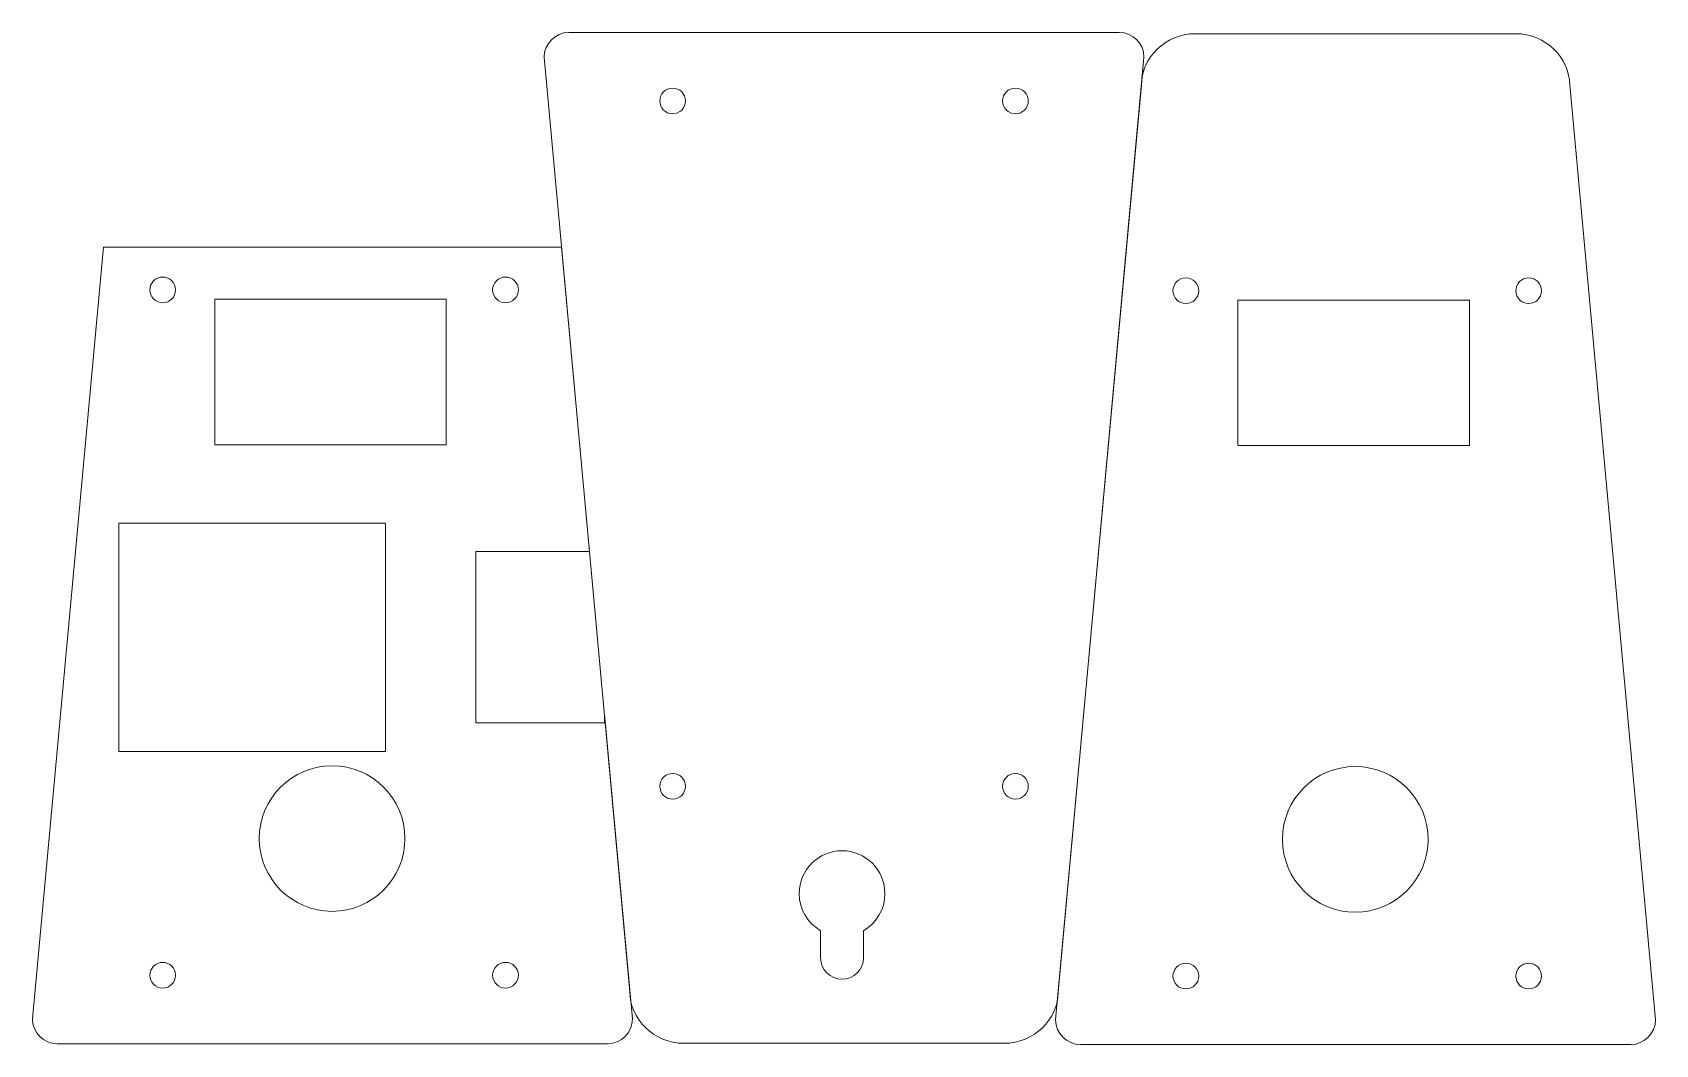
# Model space of a CAD drawing. Header units: millimetres. Extents: x -116 to 73, y -28 to 90.
import ezdxf

# ---------------------------------------------------------------- set-up
doc = ezdxf.new("R2010")
doc.units = ezdxf.units.MM
doc.header["$MEASUREMENT"] = 0
doc.layers.add('Layer 1', color=7, linetype='Continuous')

msp = doc.modelspace()

# ---------------------------------------------------------------- linework, layer by layer
at = {"layer": 'Layer 1', "color": 250, "lineweight": 20}
for points in [[(-94.9947, 41.5417), (-67.9949, 41.5417), (-67.9949, 58.5415), (-94.9947, 58.5415), (-94.9947, 41.5417)], [(24.3882, 41.4491), (51.388, 41.4491), (51.388, 58.4489), (24.3882, 58.4489), (24.3882, 41.4491)], [(-106.1987, 5.7445), (-75.0627, 5.7445), (-75.0627, 32.4145), (-106.1987, 32.4145), (-106.1987, 5.7445)]]:
    msp.add_lwpolyline(points, close=True, dxfattribs=at)
for centre, major_axis, ratio in [((-41.5788, 81.6819), (0, 1.5), 1), ((-1.5789, 81.6819), (0, 1.5), 1), ((-101.0781, 59.6291), (0, 1.5), 1), ((-61.0782, 59.6291), (0, 1.5), 1), ((18.3048, 59.5365), (0, 1.5), 1), ((58.3047, 59.5365), (0, 1.5), 1), ((-81.313, -4.4156), (8.5001, 0), 0.99998824), ((38.0699, -4.5082), (8.5001, 0), 0.99998824), ((-41.5788, 1.6819), (0, 1.5), 1), ((-1.5789, 1.6819), (0, 1.5), 1), ((-101.0781, -20.3709), (0, 1.5), 1), ((-61.0782, -20.3709), (0, 1.5), 1), ((18.3048, -20.4635), (0, 1.5), 1), ((58.3047, -20.4635), (0, 1.5), 1)]:
    msp.add_ellipse(centre, major_axis=major_axis, ratio=ratio, dxfattribs=at)
for points, knots in [([(-56.5789, 86.7811), (-56.5789, 88.3764), (-55.2737, 89.6816), (-53.6784, 89.6816), (-53.6784, 89.6816), (-53.6784, 89.6816), (10.5206, 89.6816), (10.5206, 89.6816), (10.5206, 89.6816), (12.1159, 89.6816), (13.4211, 88.3764), (13.4211, 86.7811), (13.4211, 86.7811), (13.4211, 86.7811), (3.4048, -22.3319), (3.4048, -22.3319), (3.4048, -22.3319), (3.421, -25.481), (0.5834, -28.3184), (-2.8849, -28.3184), (-2.8849, -28.3184), (-2.8849, -28.3184), (-40.2729, -28.3184), (-40.2729, -28.3184), (-40.2729, -28.3184), (-43.7412, -28.3184), (-46.5788, -25.481), (-46.5649, -22.3083), (-46.5649, -22.3083), (-46.5649, -22.3083), (-56.5789, 86.7811), (-56.5789, 86.7811)], [0, 0, 0, 0, 0.11111111, 0.11111111, 0.11111111, 0.11111111, 0.22222222, 0.22222222, 0.22222222, 0.22222222, 0.33333333, 0.33333333, 0.33333333, 0.33333333, 0.44444444, 0.44444444, 0.44444444, 0.44444444, 0.55555556, 0.55555556, 0.55555556, 0.55555556, 0.66666667, 0.66666667, 0.66666667, 0.66666667, 0.77777778, 0.77777778, 0.77777778, 0.77777778, 1, 1, 1, 1]), ([(3.1084, -25.5627), (3.1084, -27.158), (4.4136, -28.4632), (6.0089, -28.4632), (6.0089, -28.4632), (6.0089, -28.4632), (70.2079, -28.4632), (70.2079, -28.4632), (70.2079, -28.4632), (71.8032, -28.4632), (73.1084, -27.158), (73.1084, -25.5627), (73.1084, -25.5627), (73.1084, -25.5627), (63.0921, 83.5503), (63.0921, 83.5503), (63.0921, 83.5503), (63.1083, 86.6994), (60.2707, 89.5368), (56.8024, 89.5368), (56.8024, 89.5368), (56.8024, 89.5368), (19.4144, 89.5368), (19.4144, 89.5368), (19.4144, 89.5368), (15.9461, 89.5368), (13.1085, 86.6994), (13.1224, 83.5267), (13.1224, 83.5267), (13.1224, 83.5267), (3.1084, -25.5627), (3.1084, -25.5627)], [0, 0, 0, 0, 0.11111111, 0.11111111, 0.11111111, 0.11111111, 0.22222222, 0.22222222, 0.22222222, 0.22222222, 0.33333333, 0.33333333, 0.33333333, 0.33333333, 0.44444444, 0.44444444, 0.44444444, 0.44444444, 0.55555556, 0.55555556, 0.55555556, 0.55555556, 0.66666667, 0.66666667, 0.66666667, 0.66666667, 0.77777778, 0.77777778, 0.77777778, 0.77777778, 1, 1, 1, 1]), ([(-116.2745, -25.4701), (-116.2745, -27.0654), (-114.9693, -28.3706), (-113.374, -28.3706), (-113.374, -28.3706), (-113.374, -28.3706), (-49.175, -28.3706), (-49.175, -28.3706), (-49.175, -28.3706), (-47.5797, -28.3706), (-46.2745, -27.0654), (-46.2745, -25.4701), (-46.2745, -25.4701), (-46.2745, -25.4701), (-49.5399, 10.1017), (-49.5399, 10.1017), (-49.5399, 10.1017), (-49.5399, 10.1017), (-49.5399, 9.0795), (-49.5399, 9.0795), (-49.5399, 9.0795), (-49.5399, 9.0795), (-64.5399, 9.0795), (-64.5399, 9.0795), (-64.5399, 9.0795), (-64.5399, 9.0795), (-64.5399, 29.0795), (-64.5399, 29.0795), (-64.5399, 29.0795), (-64.5399, 29.0795), (-51.282, 29.0795), (-51.282, 29.0795), (-51.282, 29.0795), (-51.282, 29.0795), (-54.5454, 64.6294), (-54.5454, 64.6294), (-54.5454, 64.6294), (-54.5454, 64.6294), (-108.0037, 64.6294), (-108.0037, 64.6294), (-108.0037, 64.6294), (-108.0037, 64.6294), (-116.2745, -25.4701), (-116.2745, -25.4701)], [0, 0, 0, 0, 0.08333333, 0.08333333, 0.08333333, 0.08333333, 0.16666667, 0.16666667, 0.16666667, 0.16666667, 0.25, 0.25, 0.25, 0.25, 0.33333333, 0.33333333, 0.33333333, 0.33333333, 0.41666667, 0.41666667, 0.41666667, 0.41666667, 0.5, 0.5, 0.5, 0.5, 0.58333333, 0.58333333, 0.58333333, 0.58333333, 0.66666667, 0.66666667, 0.66666667, 0.66666667, 0.75, 0.75, 0.75, 0.75, 0.83333333, 0.83333333, 0.83333333, 0.83333333, 1, 1, 1, 1]), ([(-19.3125, -15.1732), (-17.8181, -14.3087), (-16.8125, -12.6929), (-16.8125, -10.8422), (-16.8125, -10.8422), (-16.8125, -8.0808), (-19.0511, -5.8422), (-21.8125, -5.8422), (-21.8125, -5.8422), (-24.5739, -5.8422), (-26.8125, -8.0808), (-26.8125, -10.8422), (-26.8125, -10.8422), (-26.8125, -12.6929), (-25.8069, -14.3087), (-24.3125, -15.1732), (-24.3125, -15.1732), (-24.3125, -15.1732), (-24.3125, -18.3422), (-24.3125, -18.3422), (-24.3125, -18.3422), (-24.3125, -19.7229), (-23.1932, -20.8422), (-21.8125, -20.8422), (-21.8125, -20.8422), (-20.4318, -20.8422), (-19.3125, -19.7229), (-19.3125, -18.3422), (-19.3125, -18.3422), (-19.3125, -18.3422), (-19.3125, -15.1732), (-19.3125, -15.1732)], [0, 0, 0, 0, 0.11111111, 0.11111111, 0.11111111, 0.11111111, 0.22222222, 0.22222222, 0.22222222, 0.22222222, 0.33333333, 0.33333333, 0.33333333, 0.33333333, 0.44444444, 0.44444444, 0.44444444, 0.44444444, 0.55555556, 0.55555556, 0.55555556, 0.55555556, 0.66666667, 0.66666667, 0.66666667, 0.66666667, 0.77777778, 0.77777778, 0.77777778, 0.77777778, 1, 1, 1, 1])]:
    msp.add_open_spline(points, degree=3, knots=knots, dxfattribs=at)

doc.saveas('drawing.dxf')
